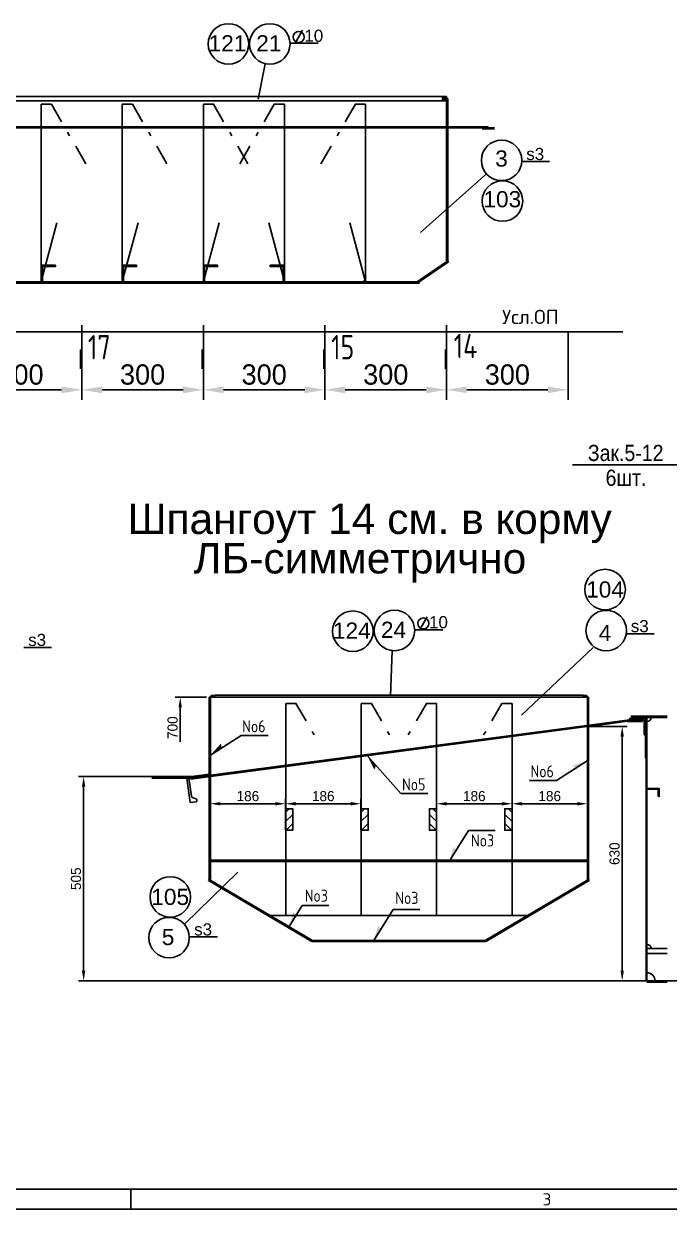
# Model space of a CAD drawing. Header units: millimetres. Extents: x 5443 to 24907, y -17798 to -7408.
# Drawn here: x 12556 to 14149, y -15585 to -12659 of the extents above; entities that cross this region are included whole.
import ezdxf
from ezdxf.enums import TextEntityAlignment as Align
from ezdxf.lldxf.tags import DXFTag

# ---------------------------------------------------------------- set-up
doc = ezdxf.new("R2010")
doc.units = ezdxf.units.MM
doc.layers.add('pen_5', color=1, linetype='Continuous', true_color=0xff0000)
doc.layers.add('pen_7', color=1, linetype='Continuous')
doc.styles.add('2_5', font='txt.shx', dxfattribs={"height": 2.5})
doc.styles.add('3', font='txt.shx', dxfattribs={"height": 3})
doc.styles.add('3.5', font='txt.shx', dxfattribs={"height": 3.5})
doc.styles.add('Arial', font='arial.ttf')
doc.styles.add('KTEXTSTYLE', font='GOST_AU.SHX', dxfattribs={"width": 0.96, "height": 5})
doc.styles.add('style5', font='arial.ttf', dxfattribs={"height": 3})
tags = doc.linetypes.add('DASH1', pattern=[75, 50, -25]).pattern_tags.tags
tags[6:7] = [DXFTag(74, 4), DXFTag(75, 0), DXFTag(340, '0'), DXFTag(46, 1.0), DXFTag(50, 0.0), DXFTag(44, 0.0), DXFTag(45, 0.0)]
tags[4:5] = [DXFTag(74, 4), DXFTag(75, 0), DXFTag(340, '0'), DXFTag(46, 1.0), DXFTag(50, 0.0), DXFTag(44, 0.0), DXFTag(45, 0.0)]
tags = doc.linetypes.add('DASH5', pattern=[90, 40, -20, 10, -20]).pattern_tags.tags
tags[10:11] = [DXFTag(74, 4), DXFTag(75, 0), DXFTag(340, '0'), DXFTag(46, 1.0), DXFTag(50, 0.0), DXFTag(44, 0.0), DXFTag(45, 0.0)]
tags[8:9] = [DXFTag(74, 4), DXFTag(75, 0), DXFTag(340, '0'), DXFTag(46, 1.0), DXFTag(50, 0.0), DXFTag(44, 0.0), DXFTag(45, 0.0)]
tags[6:7] = [DXFTag(74, 4), DXFTag(75, 0), DXFTag(340, '0'), DXFTag(46, 1.0), DXFTag(50, 0.0), DXFTag(44, 0.0), DXFTag(45, 0.0)]
tags[4:5] = [DXFTag(74, 4), DXFTag(75, 0), DXFTag(340, '0'), DXFTag(46, 1.0), DXFTag(50, 0.0), DXFTag(44, 0.0), DXFTag(45, 0.0)]
tags = doc.linetypes.add('DASH6', pattern=[10, 5, -5]).pattern_tags.tags
tags[6:7] = [DXFTag(74, 4), DXFTag(75, 0), DXFTag(340, '0'), DXFTag(46, 1.0), DXFTag(50, 0.0), DXFTag(44, 0.0), DXFTag(45, 0.0)]
tags[4:5] = [DXFTag(74, 4), DXFTag(75, 0), DXFTag(340, '0'), DXFTag(46, 1.0), DXFTag(50, 0.0), DXFTag(44, 0.0), DXFTag(45, 0.0)]
doc.dimstyles.new('ISO-10', dxfattribs={"dimscale": 10, "dimtxt": 2.5, "dimasz": 2.5, "dimexe": 1.25, "dimexo": 0, "dimtad": 1, "dimdec": 0, "dimtxsty": 'Standard', "dimcen": 2.5, "dimclrd": 7, "dimclre": 7, "dimclrt": 4, "dimadec": 0, "dimazin": 0, "dimtfac": 1, "dimtdec": 0, "dimtmove": 0, "dimatfit": 3, "dimfxl": 1, "dimarcsym": 0})
doc.dimstyles.new('PB20', dxfattribs={"dimscale": 20, "dimtxt": 2.5, "dimasz": 2.5, "dimexe": 1.25, "dimexo": 0, "dimtad": 1, "dimdec": 0, "dimtxsty": 'Standard', "dimcen": 2.5, "dimclrd": 7, "dimclre": 7, "dimclrt": 4, "dimadec": 0, "dimazin": 0, "dimtfac": 1, "dimtdec": 0, "dimtmove": 0, "dimatfit": 3, "dimfxl": 1.25, "dimarcsym": 0})

# ---------------------------------------------------------------- blocks, each defined once
blk = doc.blocks.new('*D114')
at = {"color": 7, "lineweight": -2}
for p, q in [((13006.8, -14321.5), (12929.7, -14321.5)), ((12942.2, -14346.5), (12942.2, -14431.9))]:
    blk.add_line(p, q, dxfattribs=at)
at = {"color": 7}
blk.add_solid([(12938, -14346.5), (12946.3, -14346.5), (12942.2, -14321.5)], dxfattribs=at)
at = {"layer": 'Defpoints', "color": 0}
for p in [(13006.8, -14321.5), (12942.2, -14441.5), (13006.8, -14441.5)]:
    blk.add_point(p, dxfattribs=at)
at = {"color": 4, "insert": (12923.4, -14396.5), "char_height": 25, "attachment_point": 5, "rotation": 90}
blk.add_mtext('700', dxfattribs=at)
blk = doc.blocks.new('*D120')
at = {"color": 7, "lineweight": -2}
for p, q in [((13574.8, -14623.2), (13574.8, -14571.8)), ((13599.8, -14584.3), (13735.8, -14584.3)), ((13760.8, -14623.2), (13760.8, -14571.8))]:
    blk.add_line(p, q, dxfattribs=at)
at = {"color": 7}
for points in [[(13599.8, -14580.1), (13599.8, -14588.5), (13574.8, -14584.3)], [(13735.8, -14580.1), (13735.8, -14588.5), (13760.8, -14584.3)]]:
    blk.add_solid(points, dxfattribs=at)
at = {"layer": 'Defpoints', "color": 0}
for p in [(13760.8, -14584.3), (13574.8, -14623.2), (13760.8, -14623.2)]:
    blk.add_point(p, dxfattribs=at)
at = {"color": 4, "insert": (13667.8, -14565.6), "char_height": 25, "attachment_point": 5}
blk.add_mtext('186', dxfattribs=at)
blk = doc.blocks.new('*D121')
at = {"color": 7, "lineweight": -2}
for p, q in [((13760.8, -14618.5), (13760.8, -14571.8)), ((13785.8, -14584.3), (13921.8, -14584.3)), ((13946.8, -14618.5), (13946.8, -14571.8))]:
    blk.add_line(p, q, dxfattribs=at)
at = {"color": 7}
for points in [[(13785.8, -14580.1), (13785.8, -14588.5), (13760.8, -14584.3)], [(13921.8, -14580.1), (13921.8, -14588.5), (13946.8, -14584.3)]]:
    blk.add_solid(points, dxfattribs=at)
at = {"layer": 'Defpoints', "color": 0}
for p in [(13946.8, -14584.3), (13760.8, -14618.5), (13946.8, -14618.5)]:
    blk.add_point(p, dxfattribs=at)
at = {"color": 4, "insert": (13853.8, -14565.6), "char_height": 25, "attachment_point": 5}
blk.add_mtext('186', dxfattribs=at)
blk = doc.blocks.new('*D122')
at = {"color": 7, "lineweight": -2}
for p, q in [((13202.1, -14623.2), (13202.1, -14571.8)), ((13363.1, -14584.3), (13227.1, -14584.3)), ((13388.1, -14623.2), (13388.1, -14571.8))]:
    blk.add_line(p, q, dxfattribs=at)
at = {"color": 7}
for points in [[(13227.1, -14580.1), (13227.1, -14588.5), (13202.1, -14584.3)], [(13363.1, -14580.1), (13363.1, -14588.5), (13388.1, -14584.3)]]:
    blk.add_solid(points, dxfattribs=at)
at = {"layer": 'Defpoints', "color": 0}
for p in [(13202.1, -14584.3), (13202.1, -14623.2), (13388.1, -14623.2)]:
    blk.add_point(p, dxfattribs=at)
at = {"color": 4, "insert": (13295.1, -14565.6), "char_height": 25, "attachment_point": 5}
blk.add_mtext('186', dxfattribs=at)
blk = doc.blocks.new('*D123')
at = {"color": 7, "lineweight": -2}
for p, q in [((13016.1, -14618.5), (13016.1, -14571.8)), ((13177.1, -14584.3), (13041.1, -14584.3)), ((13202.1, -14618.5), (13202.1, -14571.8))]:
    blk.add_line(p, q, dxfattribs=at)
at = {"color": 7}
for points in [[(13041.1, -14580.1), (13041.1, -14588.5), (13016.1, -14584.3)], [(13177.1, -14580.1), (13177.1, -14588.5), (13202.1, -14584.3)]]:
    blk.add_solid(points, dxfattribs=at)
at = {"layer": 'Defpoints', "color": 0}
for p in [(13016.1, -14584.3), (13016.1, -14618.5), (13202.1, -14618.5)]:
    blk.add_point(p, dxfattribs=at)
at = {"color": 4, "insert": (13109.1, -14565.6), "char_height": 25, "attachment_point": 5}
blk.add_mtext('186', dxfattribs=at)
blk = doc.blocks.new('*D125')
at = {"color": 7, "lineweight": -2}
for p, q in [((13013.8, -14517.4), (12691.3, -14517.4)), ((12703.8, -14542.4), (12703.8, -14996.5)), ((13022.7, -15021.5), (12691.3, -15021.5))]:
    blk.add_line(p, q, dxfattribs=at)
at = {"color": 7}
for points in [[(12699.7, -14542.4), (12708, -14542.4), (12703.8, -14517.4)], [(12699.7, -14996.5), (12708, -14996.5), (12703.8, -15021.5)]]:
    blk.add_solid(points, dxfattribs=at)
at = {"layer": 'Defpoints', "color": 0}
for p in [(13013.8, -14517.4), (12703.8, -15021.5), (13022.7, -15021.5)]:
    blk.add_point(p, dxfattribs=at)
at = {"color": 4, "insert": (12685.1, -14769.4), "char_height": 25, "attachment_point": 5, "rotation": 90}
blk.add_mtext('505', dxfattribs=at)
blk = doc.blocks.new('*D126')
at = {"color": 7, "lineweight": -2}
for p, q in [((13949.8, -14393.6), (14045.2, -14393.6)), ((14032.7, -14418.6), (14032.7, -14996.5)), ((13936.4, -15021.5), (14045.2, -15021.5))]:
    blk.add_line(p, q, dxfattribs=at)
at = {"color": 7}
for points in [[(14028.5, -14418.6), (14036.8, -14418.6), (14032.7, -14393.6)], [(14028.5, -14996.5), (14036.8, -14996.5), (14032.7, -15021.5)]]:
    blk.add_solid(points, dxfattribs=at)
at = {"layer": 'Defpoints', "color": 0}
for p in [(13949.8, -14393.6), (13936.4, -15021.5), (14032.7, -15021.5)]:
    blk.add_point(p, dxfattribs=at)
at = {"color": 4, "insert": (14013.9, -14707.5), "char_height": 25, "attachment_point": 5, "rotation": 90}
blk.add_mtext('630', dxfattribs=at)
blk = doc.blocks.new('*D300')
at = {"color": 7, "lineweight": -2}
for p, q in [((12399.3, -13419.6), (12399.3, -13587.8)), ((12699.3, -13419.6), (12699.3, -13587.8)), ((12449.3, -13562.8), (12649.3, -13562.8))]:
    blk.add_line(p, q, dxfattribs=at)
at = {"color": 7}
for points in [[(12449.3, -13554.5), (12449.3, -13571.2), (12399.3, -13562.8)], [(12649.3, -13554.5), (12649.3, -13571.2), (12699.3, -13562.8)]]:
    blk.add_solid(points, dxfattribs=at)
at = {"layer": 'Defpoints', "color": 0}
for p in [(12399.3, -13419.6), (12699.3, -13419.6), (12699.3, -13562.8)]:
    blk.add_point(p, dxfattribs=at)
at = {"color": 4, "insert": (12549.3, -13525.3), "char_height": 50, "attachment_point": 5}
blk.add_mtext('300', dxfattribs=at)
blk = doc.blocks.new('*D301')
at = {"color": 7, "lineweight": -2}
for p, q in [((12699.3, -13419.6), (12699.3, -13587.8)), ((12999.3, -13419.6), (12999.3, -13587.8)), ((12749.3, -13562.8), (12949.3, -13562.8))]:
    blk.add_line(p, q, dxfattribs=at)
at = {"color": 7}
for points in [[(12749.3, -13554.5), (12749.3, -13571.2), (12699.3, -13562.8)], [(12949.3, -13554.5), (12949.3, -13571.2), (12999.3, -13562.8)]]:
    blk.add_solid(points, dxfattribs=at)
at = {"layer": 'Defpoints', "color": 0}
for p in [(12699.3, -13419.6), (12999.3, -13419.6), (12999.3, -13562.8)]:
    blk.add_point(p, dxfattribs=at)
at = {"color": 4, "insert": (12849.3, -13525.3), "char_height": 50, "attachment_point": 5}
blk.add_mtext('300', dxfattribs=at)
blk = doc.blocks.new('*D302')
at = {"color": 7, "lineweight": -2}
for p, q in [((12999.3, -13419.6), (12999.3, -13587.8)), ((13299.3, -13419.6), (13299.3, -13587.8)), ((13049.3, -13562.8), (13249.3, -13562.8))]:
    blk.add_line(p, q, dxfattribs=at)
at = {"color": 7}
for points in [[(13049.3, -13554.5), (13049.3, -13571.2), (12999.3, -13562.8)], [(13249.3, -13554.5), (13249.3, -13571.2), (13299.3, -13562.8)]]:
    blk.add_solid(points, dxfattribs=at)
at = {"layer": 'Defpoints', "color": 0}
for p in [(12999.3, -13419.6), (13299.3, -13419.6), (13299.3, -13562.8)]:
    blk.add_point(p, dxfattribs=at)
at = {"color": 4, "insert": (13149.3, -13525.3), "char_height": 50, "attachment_point": 5}
blk.add_mtext('300', dxfattribs=at)
blk = doc.blocks.new('*D303')
at = {"color": 7, "lineweight": -2}
for p, q in [((13299.3, -13419.6), (13299.3, -13587.8)), ((13599.3, -13419.6), (13599.3, -13587.8)), ((13349.3, -13562.8), (13549.3, -13562.8))]:
    blk.add_line(p, q, dxfattribs=at)
at = {"color": 7}
for points in [[(13349.3, -13554.5), (13349.3, -13571.2), (13299.3, -13562.8)], [(13549.3, -13554.5), (13549.3, -13571.2), (13599.3, -13562.8)]]:
    blk.add_solid(points, dxfattribs=at)
at = {"layer": 'Defpoints', "color": 0}
for p in [(13299.3, -13419.6), (13599.3, -13419.6), (13599.3, -13562.8)]:
    blk.add_point(p, dxfattribs=at)
at = {"color": 4, "insert": (13449.3, -13525.3), "char_height": 50, "attachment_point": 5}
blk.add_mtext('300', dxfattribs=at)
blk = doc.blocks.new('*D304')
at = {"color": 7, "lineweight": -2}
for p, q in [((13599.3, -13419.6), (13599.3, -13587.8)), ((13899.3, -13419.6), (13899.3, -13587.8)), ((13649.3, -13562.8), (13849.3, -13562.8))]:
    blk.add_line(p, q, dxfattribs=at)
at = {"color": 7}
for points in [[(13649.3, -13554.5), (13649.3, -13571.1), (13599.3, -13562.8)], [(13849.3, -13554.5), (13849.3, -13571.1), (13899.3, -13562.8)]]:
    blk.add_solid(points, dxfattribs=at)
at = {"layer": 'Defpoints', "color": 0}
for p in [(13599.3, -13419.6), (13899.3, -13419.6), (13899.3, -13562.8)]:
    blk.add_point(p, dxfattribs=at)
at = {"color": 4, "insert": (13749.3, -13525.3), "char_height": 50, "attachment_point": 5}
blk.add_mtext('300', dxfattribs=at)
blk = doc.blocks.new('*D308')
at = {"color": 7, "lineweight": -2}
for p, q in [((12399.3, -13419.6), (12399.3, -13587.8)), ((12699.3, -13419.6), (12699.3, -13587.8)), ((12449.3, -13562.8), (12649.3, -13562.8))]:
    blk.add_line(p, q, dxfattribs=at)
at = {"color": 7}
for points in [[(12449.3, -13554.5), (12449.3, -13571.2), (12399.3, -13562.8)], [(12649.3, -13554.5), (12649.3, -13571.2), (12699.3, -13562.8)]]:
    blk.add_solid(points, dxfattribs=at)
at = {"layer": 'Defpoints', "color": 0}
for p in [(12399.3, -13419.6), (12699.3, -13419.6), (12699.3, -13562.8)]:
    blk.add_point(p, dxfattribs=at)
at = {"color": 4, "insert": (12549.3, -13525.3), "char_height": 50, "attachment_point": 5}
blk.add_mtext('300', dxfattribs=at)
blk = doc.blocks.new('*D309')
at = {"color": 7, "lineweight": -2}
for p, q in [((12699.3, -13419.6), (12699.3, -13587.8)), ((12999.3, -13419.6), (12999.3, -13587.8)), ((12749.3, -13562.8), (12949.3, -13562.8))]:
    blk.add_line(p, q, dxfattribs=at)
at = {"color": 7}
for points in [[(12749.3, -13554.5), (12749.3, -13571.2), (12699.3, -13562.8)], [(12949.3, -13554.5), (12949.3, -13571.2), (12999.3, -13562.8)]]:
    blk.add_solid(points, dxfattribs=at)
at = {"layer": 'Defpoints', "color": 0}
for p in [(12699.3, -13419.6), (12999.3, -13419.6), (12999.3, -13562.8)]:
    blk.add_point(p, dxfattribs=at)
at = {"color": 4, "insert": (12849.3, -13525.3), "char_height": 50, "attachment_point": 5}
blk.add_mtext('300', dxfattribs=at)
blk = doc.blocks.new('*D310')
at = {"color": 7, "lineweight": -2}
for p, q in [((12999.3, -13419.6), (12999.3, -13587.8)), ((13299.3, -13419.6), (13299.3, -13587.8)), ((13049.3, -13562.8), (13249.3, -13562.8))]:
    blk.add_line(p, q, dxfattribs=at)
at = {"color": 7}
for points in [[(13049.3, -13554.5), (13049.3, -13571.2), (12999.3, -13562.8)], [(13249.3, -13554.5), (13249.3, -13571.2), (13299.3, -13562.8)]]:
    blk.add_solid(points, dxfattribs=at)
at = {"layer": 'Defpoints', "color": 0}
for p in [(12999.3, -13419.6), (13299.3, -13419.6), (13299.3, -13562.8)]:
    blk.add_point(p, dxfattribs=at)
at = {"color": 4, "insert": (13149.3, -13525.3), "char_height": 50, "attachment_point": 5}
blk.add_mtext('300', dxfattribs=at)
blk = doc.blocks.new('*D311')
at = {"color": 7, "lineweight": -2}
for p, q in [((13299.3, -13419.6), (13299.3, -13587.8)), ((13599.3, -13419.6), (13599.3, -13587.8)), ((13349.3, -13562.8), (13549.3, -13562.8))]:
    blk.add_line(p, q, dxfattribs=at)
at = {"color": 7}
for points in [[(13349.3, -13554.5), (13349.3, -13571.2), (13299.3, -13562.8)], [(13549.3, -13554.5), (13549.3, -13571.2), (13599.3, -13562.8)]]:
    blk.add_solid(points, dxfattribs=at)
at = {"layer": 'Defpoints', "color": 0}
for p in [(13299.3, -13419.6), (13599.3, -13419.6), (13599.3, -13562.8)]:
    blk.add_point(p, dxfattribs=at)
at = {"color": 4, "insert": (13449.3, -13525.3), "char_height": 50, "attachment_point": 5}
blk.add_mtext('300', dxfattribs=at)
blk = doc.blocks.new('*D312')
at = {"color": 7, "lineweight": -2}
for p, q in [((13599.3, -13419.6), (13599.3, -13587.8)), ((13899.3, -13419.6), (13899.3, -13587.8)), ((13649.3, -13562.8), (13849.3, -13562.8))]:
    blk.add_line(p, q, dxfattribs=at)
at = {"color": 7}
for points in [[(13649.3, -13554.5), (13649.3, -13571.1), (13599.3, -13562.8)], [(13849.3, -13554.5), (13849.3, -13571.1), (13899.3, -13562.8)]]:
    blk.add_solid(points, dxfattribs=at)
at = {"layer": 'Defpoints', "color": 0}
for p in [(13599.3, -13419.6), (13899.3, -13419.6), (13899.3, -13562.8)]:
    blk.add_point(p, dxfattribs=at)
at = {"color": 4, "insert": (13749.3, -13525.3), "char_height": 50, "attachment_point": 5}
blk.add_mtext('300', dxfattribs=at)

msp = doc.modelspace()

# ---------------------------------------------------------------- hatches: boundary and pattern name
at = {"linetype": 'Continuous'}
for points in [[(13589.3, -12844.2), (13589.6, -12846.1), (13590.7, -12847.7), (13592.3, -12848.8), (13594.3, -12849.2), (13594.3, -12844.2)], [(13599.3, -12844.2), (13598.9, -12842.3), (13597.8, -12840.6), (13596.2, -12839.5), (13594.3, -12839.2), (13594.3, -12844.2)], [(13021.8, -14316.5), (13019.9, -14316.9), (13018.3, -14317.9), (13017.2, -14319.6), (13016.8, -14321.5), (13021.8, -14321.5)], [(13941.8, -14316.5), (13939.9, -14316.9), (13938.3, -14317.9), (13937.2, -14319.6), (13936.8, -14321.5), (13941.8, -14321.5)]]:
    msp.add_hatch(color=0, dxfattribs=at).paths.add_polyline_path(points)
h = msp.add_hatch()
h.set_pattern_fill('ANSI31', color=0, scale=5, angle=270.0074, style=0)
h.set_pattern_definition([(224.99257, (20750.237, -11481.81), (-11.223865, 11.226775), [])])
h.paths.add_polyline_path([(13219.9, -14649.6), (13219.9, -14596.8), (13202.1, -14596.8), (13202.1, -14649.6)])
h = msp.add_hatch()
h.set_pattern_fill('ANSI31', color=0, scale=5, angle=270.0074, style=0)
h.set_pattern_definition([(224.99257, (20936.237, -11481.834), (-11.223865, 11.226775), [])])
h.paths.add_polyline_path([(13405.9, -14649.6), (13388.1, -14649.6), (13388.1, -14596.8), (13405.9, -14596.8)])
h = msp.add_hatch()
h.set_pattern_fill('ANSI31', color=0, scale=5, angle=270.0074, style=0)
h.set_pattern_definition([(315.00743, (6026.65, -11481.834), (11.223865, 11.226775), [])])
h.paths.add_polyline_path([(13557, -14649.6), (13574.8, -14649.6), (13574.8, -14596.8), (13557, -14596.8)])
h = msp.add_hatch()
h.set_pattern_fill('ANSI31', color=0, scale=5, angle=270.0074, style=0)
h.set_pattern_definition([(315.00743, (6212.65, -11481.81), (11.223865, 11.226775), [])])
h.paths.add_polyline_path([(13743, -14649.6), (13760.8, -14649.6), (13760.8, -14596.8), (13743, -14596.8)])

# ---------------------------------------------------------------- linework, layer by layer
at = {"color": 0}
for p, q in [((13244, -12675.3), (13226, -12706.9)), ((13214.6, -12707.6), (13282.8, -12707.6)), ((13151.4, -12758.5), (13134.4, -12845.1)), ((13785.4, -12999.5), (13853.5, -12999.5)), ((13535.1, -13174.9), (13697.9, -13029.7)), ((14175.5, -13748.2), (13909.9, -13748.2)), ((13551.7, -14122.7), (13533.6, -14154.3)), ((13522.2, -14155), (13590.4, -14155)), ((14043.3, -14164.6), (14111.4, -14164.6)), ((12556.5, -14198.7), (12624.7, -14198.7)), ((13464.7, -14207.1), (13461, -14317.9)), ((13783.9, -14365.6), (13960.8, -14198.6)), ((12953.5, -14880.9), (13084.5, -14753.1)), ((10920.7, -15535.1), (19080.7, -15535.1)), ((12820.7, -15535.1), (12820.7, -15585.1)), ((10720.7, -15585.1), (19130.7, -15585.1))]:
    msp.add_line(p, q, dxfattribs=at)
at = {"color": 0, "linetype": 'Continuous'}
for p, q in [((13599.3, -12839.2), (11132.3, -12839.2)), ((13594.3, -12851.2), (13594.3, -12837.2)), ((13594.3, -12851.2), (13594.3, -12837.2)), ((13599.3, -12839.2), (13599.3, -12849.2)), ((13599.3, -13244.2), (13599.3, -12844.2)), ((13602.3, -13244.2), (13602.3, -12844.2)), ((13599.3, -12849.2), (11132.3, -12849.2)), ((12599.3, -12857.7), (12599.3, -13295.7)), ((12799.3, -12857.7), (12799.3, -13295.7)), ((12999.3, -12857.7), (12999.3, -13295.7)), ((13199.3, -12857.7), (13199.3, -13295.7)), ((13399.3, -12857.7), (13399.3, -13295.9)), ((12664.3, -12926.9), (12669.3, -12935.6)), ((12864.3, -12926.9), (12869.3, -12935.6)), ((13064.3, -12926.9), (13069.3, -12935.6)), ((13134.3, -12926.9), (13129.3, -12935.6)), ((13334.3, -12926.9), (13329.3, -12935.6)), ((13602.3, -12913.6), (13702.3, -12913.6)), ((13602.3, -12916.6), (13702.3, -12916.6)), ((12684.3, -12961.6), (12709.3, -13004.9)), ((12884.3, -12961.6), (12909.3, -13004.9)), ((13084.3, -12961.6), (13109.3, -13004.9)), ((13114.3, -12961.6), (13089.3, -13004.9)), ((13314.3, -12961.6), (13289.3, -13004.9)), ((12599.3, -13295.7), (12638.1, -13150.8)), ((12799.3, -13295.7), (12838.1, -13150.8)), ((12999.3, -13295.7), (13038.1, -13150.8)), ((13199.3, -13295.7), (13160.4, -13150.8)), ((13399.3, -13295.9), (13360.4, -13151)), ((13526.4, -13295.9), (13602.3, -13244.2)), ((13531.7, -13295.9), (13603.9, -13246.7)), ((11129.3, -13295.9), (13520.6, -13295.9)), ((11129.3, -13299.4), (13520.6, -13299.4)), ((13396.3, -13293.6), (13396.3, -13292.2)), ((13396.3, -13299.8), (13396.3, -13298.3)), ((13399.3, -13293.6), (13399.3, -13292.2)), ((13399.3, -13299.8), (13399.3, -13298.3)), ((13520.6, -13295.9), (13531.8, -13295.9)), ((13520.6, -13299.4), (13531.8, -13299.4)), ((10952, -13419.6), (13737.2, -13419.6)), ((12699.3, -13435.6), (12699.3, -13403.6)), ((12999.3, -13435.6), (12999.3, -13403.6)), ((13299.3, -13435.6), (13299.3, -13403.6)), ((13599.3, -13435.6), (13599.3, -13403.6)), ((12696.3, -13495.3), (12696.3, -13463.3)), ((12696.3, -13511.3), (12696.3, -13479.3)), ((12996.3, -13495.3), (12996.3, -13463.3)), ((12996.3, -13511.3), (12996.3, -13479.3)), ((13296.3, -13495.3), (13296.3, -13463.3)), ((13296.3, -13511.3), (13296.3, -13479.3)), ((13596.3, -13495.3), (13596.3, -13463.3)), ((13596.3, -13511.3), (13596.3, -13479.3)), ((13013.8, -14771.5), (13013.8, -14321.5)), ((13013.8, -14321.5), (13949.8, -14321.5)), ((13014.8, -14321.5), (13028.8, -14321.5)), ((13014.8, -14321.5), (13028.8, -14321.5)), ((13016.8, -14773.2), (13016.8, -14321.5)), ((13026.8, -14316.5), (13026.8, -14321.5)), ((13936.8, -14316.5), (13026.8, -14316.5)), ((13934.8, -14321.5), (13948.8, -14321.5)), ((13934.8, -14321.5), (13948.8, -14321.5)), ((13936.8, -14316.5), (13936.8, -14321.5)), ((13946.8, -14773.2), (13946.8, -14321.5)), ((13946.8, -14773.2), (13946.8, -14321.5)), ((13949.8, -14771.5), (13949.8, -14321.5)), ((14044.8, -14378), (12967.3, -14520.5)), ((14045.2, -14380.9), (12967.7, -14523.5)), ((14044.8, -14378), (13969.8, -14387.9)), ((14045.2, -14380.9), (13970.2, -14390.9)), ((14082.8, -14378), (14044.8, -14378)), ((14082.8, -14378), (14044.8, -14378)), ((14082.8, -14381), (14044.8, -14381)), ((14082.8, -14381), (14044.8, -14381)), ((13158.8, -14415.8), (13092.8, -14415.8)), ((13267.8, -14405.8), (13272.8, -14414.4)), ((13453.8, -14405.8), (13458.8, -14414.4)), ((13509.8, -14405.8), (13504.8, -14414.4)), ((13695.8, -14405.8), (13690.8, -14414.4)), ((13013.4, -14511.4), (12958.4, -14518.6)), ((12958.8, -14518.4), (12871.8, -14518.4)), ((12958.8, -14521.4), (12871.8, -14521.4)), ((13013.8, -14514.3), (12958.8, -14521.6)), ((13804.2, -14526.9), (13870.2, -14526.9)), ((13553.2, -14559.2), (13487.2, -14559.2)), ((13719.4, -14650.7), (13653.4, -14650.7)), ((13949.8, -14723.5), (13016.8, -14723.5)), ((13012.3, -14774.1), (13265.6, -14923.1)), ((13013.8, -14771.5), (13268.8, -14921.5)), ((13694.8, -14921.5), (13949.8, -14771.5)), ((13698, -14923.1), (13951.3, -14774.1)), ((13309, -14835.8), (13243, -14835.8)), ((13533.5, -14845), (13467.5, -14845)), ((13694.8, -14921.5), (13268.8, -14921.5)), ((13692.9, -14924.5), (13270.7, -14924.5)), ((14360.8, -15021.5), (12778.6, -15021.5))]:
    msp.add_line(p, q, dxfattribs=at)
at = {"color": 0, "linetype": 'DASH1'}
for p, q in [((11029.3, -12913.6), (13702.3, -12913.6)), ((11029.3, -12916.6), (13702.3, -12916.6)), ((13202.8, -14336.5), (13202.8, -14860.5)), ((13388.8, -14336.5), (13388.8, -14464.7)), ((13574.8, -14336.5), (13574.8, -14440.1)), ((13760.8, -14336.5), (13760.8, -14860.5)), ((13574.8, -14443.2), (13574.8, -14860.5)), ((13388.8, -14467.8), (13388.8, -14860.5)), ((13946.8, -14727.2), (13016.8, -14727.2)), ((13798.5, -14860.5), (13165.1, -14860.5))]:
    msp.add_line(p, q, dxfattribs=at)
at = {"color": 0, "linetype": 'DASH5'}
for p, q in [((13687.3, -12916.6), (13717.3, -12916.6)), ((13687.3, -12918.6), (13717.3, -12918.6)), ((13702.3, -12916.6), (13717.3, -12916.6)), ((14050.8, -14373.9), (14050.8, -14377.9)), ((14090.8, -14373.9), (14050.8, -14373.9)), ((14050.8, -14377.9), (14086.8, -14377.9)), ((14143.8, -14368.5), (14053.8, -14368.5)), ((14143.8, -14371.5), (14053.8, -14371.5)), ((14086.8, -14377.9), (14086.8, -14413.9)), ((14089.8, -14471.5), (14089.8, -14371.5)), ((14090.8, -14413.9), (14090.8, -14373.9)), ((14093.8, -14471.5), (14093.8, -14371.5)), ((14103.8, -14371.5), (14143.8, -14371.5)), ((14086.8, -14413.9), (14090.8, -14413.9)), ((14091.8, -15021.5), (14091.8, -14471.5)), ((14093.8, -15021.5), (14093.8, -14471.5)), ((14093.8, -15001.5), (14093.8, -14941.5)), ((14093.8, -14941.5), (14143.8, -14941.5)), ((14103.8, -14941.5), (14143.8, -14941.5)), ((14093.8, -14953.5), (14143.8, -14953.5)), ((14143.8, -15021.5), (14093.8, -15021.5)), ((14143.8, -15024.5), (14093.8, -15024.5))]:
    msp.add_line(p, q, dxfattribs=at)
at = {"color": 2}
for p, q in [((13602.3, -13244.1), (13603.9, -13246.7)), ((13531.8, -13295.9), (13531.8, -13299.4)), ((13013.8, -14771.5), (13012.3, -14774.1)), ((13949.8, -14771.5), (13951.3, -14774.1))]:
    msp.add_line(p, q, dxfattribs=at)
at = {"color": 4}
msp.add_line((11065.1, -13419.6), (14034.1, -13419.6), dxfattribs=at)
at = {"color": 0, "linetype": 'Continuous', "ltscale": 5}
for p, q in [((13092.8, -14415.8), (13016.8, -14464.3)), ((13486.8, -14558.7), (13403.8, -14465.4)), ((13870.2, -14526.9), (13946.3, -14478.5)), ((13653.4, -14650.7), (13605.6, -14727.2)), ((13243, -14835.8), (13210.8, -14887.4)), ((13467.5, -14845), (13419.7, -14921.5))]:
    msp.add_line(p, q, dxfattribs=at)
at = {"color": 3}
msp.add_line((12966, -14913.1), (13034.2, -14913.1), dxfattribs=at)
at = {"color": 0}
for points in [[(13202.1, -14596.8), (13202.1, -14649.6), (13219.9, -14649.6), (13219.9, -14596.8)], [(13388.1, -14596.8), (13388.1, -14649.6), (13405.9, -14649.6), (13405.9, -14596.8)], [(13574.8, -14596.8), (13574.8, -14649.6), (13557, -14649.6), (13557, -14596.8)], [(13760.8, -14596.8), (13760.8, -14649.6), (13743, -14649.6), (13743, -14596.8)]]:
    msp.add_lwpolyline(points, close=True, dxfattribs=at)
at = {"color": 0, "linetype": 'Continuous'}
for points in [[(13589.3, -12844.2, 0), (13589.6, -12846.1, 0), (13590.7, -12847.7, 0), (13592.3, -12848.8, 0), (13594.3, -12849.2, 0), (13596.2, -12848.8, 0), (13597.8, -12847.7, 0), (13598.9, -12846.1, 0), (13599.3, -12844.2, 0), (13598.9, -12842.3, 0), (13597.8, -12840.6, 0), (13596.2, -12839.5, 0), (13594.3, -12839.2, 0), (13592.3, -12839.5, 0), (13590.7, -12840.6, 0), (13589.6, -12842.3, 0), (13589.3, -12844.2, 0)], [(13602.3, -13244.2, 0), (13602.3, -12844.2, 0), (13599.3, -12844.2, 0)], [(12599.3, -12857.7, 0), (12624.3, -12857.7, 0), (12649.3, -12901, 0)], [(12799.3, -12857.7, 0), (12824.3, -12857.7, 0), (12849.3, -12901, 0)], [(12999.3, -12857.7, 0), (13024.3, -12857.7, 0), (13049.3, -12901, 0)], [(13199.3, -12857.7, 0), (13174.3, -12857.7, 0), (13149.3, -12901, 0)], [(13399.3, -12857.7, 0), (13374.3, -12857.7, 0), (13349.3, -12901, 0)], [(12599.3, -13295.9, 0), (12602.3, -13295.9, 0), (12602.3, -13258.8, 0), (12634.3, -13258.8, 0), (12634.3, -13255.3, 0), (12599.3, -13255.3, 0), (12599.3, -13295.9, 0)], [(12799.3, -13295.9, 0), (12802.3, -13295.9, 0), (12802.3, -13258.8, 0), (12834.3, -13258.8, 0), (12834.3, -13255.3, 0), (12799.3, -13255.3, 0), (12799.3, -13295.9, 0)], [(12999.3, -13295.9, 0), (13002.3, -13295.9, 0), (13002.3, -13258.8, 0), (13034.3, -13258.8, 0), (13034.3, -13255.3, 0), (12999.3, -13255.3, 0), (12999.3, -13295.9, 0)], [(13199.3, -13295.9, 0), (13196.3, -13295.9, 0), (13196.3, -13258.8, 0), (13164.3, -13258.8, 0), (13164.3, -13255.3, 0), (13199.3, -13255.3, 0), (13199.3, -13295.9, 0)], [(13021.8, -14316.5, 0), (13019.9, -14316.9, 0), (13018.3, -14317.9, 0), (13017.2, -14319.6, 0), (13016.8, -14321.5, 0)], [(13016.8, -14773.2, 0), (13016.8, -14321.5, 0), (13026.8, -14321.5, 0)], [(13026.8, -14321.5, 0), (13026.4, -14319.6, 0), (13025.3, -14317.9, 0), (13023.7, -14316.9, 0), (13021.8, -14316.5, 0)], [(13202.8, -14336.5, 0), (13227.8, -14336.5, 0), (13252.8, -14379.8, 0)], [(13388.8, -14336.5, 0), (13413.8, -14336.5, 0), (13438.8, -14379.8, 0)], [(13574.8, -14336.5, 0), (13549.8, -14336.5, 0), (13524.8, -14379.8, 0)], [(13760.8, -14336.5, 0), (13735.8, -14336.5, 0), (13710.8, -14379.8, 0)], [(13941.8, -14316.5, 0), (13939.9, -14316.9, 0), (13938.3, -14317.9, 0), (13937.2, -14319.6, 0), (13936.8, -14321.5, 0)], [(13936.8, -14321.5, 0), (13946.8, -14321.5, 0), (13946.8, -14773.2, 0)], [(13946.8, -14321.5, 0), (13946.4, -14319.6, 0), (13945.3, -14317.9, 0), (13943.7, -14316.9, 0), (13941.8, -14316.5, 0)], [(12958.8, -14521.5, 0), (12963.7, -14520.9, 0), (12969.7, -14565.7, 0), (12970.4, -14567.4, 0), (12971.8, -14568.5, 0), (12981.4, -14572.5, 0), (12982.9, -14573.6, 0), (12983.5, -14575.2, 0), (12983.3, -14577, 0), (12982.2, -14578.5, 0), (12980.5, -14579.2, 0), (12966.7, -14581, 0), (12958.8, -14521.5, 0)]]:
    msp.add_polyline3d(points, dxfattribs=at)
at = {"color": 0, "linetype": 'DASH6'}
msp.add_polyline3d([(14093.8, -14546.5, 0), (14093.8, -14547.5, 0), (14094.1, -14548.2, 0), (14094.8, -14548.5, 0), (14119.8, -14548.5, 0), (14120.8, -14548.8, 0), (14121.5, -14549.5, 0), (14121.8, -14550.5, 0), (14121.8, -14565.5, 0), (14122.1, -14566.2, 0), (14122.8, -14566.5, 0), (14123.8, -14566.5, 0), (14123.8, -14546.5, 0), (14093.8, -14546.5, 0)], dxfattribs=at)
msp.add_polyline3d([(14093.8, -14546.5, 0), (14093.8, -14547.5, 0), (14094.1, -14548.2, 0), (14094.8, -14548.5, 0), (14119.8, -14548.5, 0), (14120.8, -14548.8, 0), (14121.5, -14549.5, 0), (14121.8, -14550.5, 0), (14121.8, -14565.5, 0), (14122.1, -14566.2, 0), (14122.8, -14566.5, 0), (14123.8, -14566.5, 0), (14123.8, -14546.5, 0), (14093.8, -14546.5, 0)], dxfattribs=at)
at = {"color": 0}
for centre, radius in [((13061.2, -12709.2), 50), ((13163.2, -12709.2), 50), ((13234.4, -12692.1), 13.6), ((13735.2, -12996.5), 50), ((13737.2, -13096.9), 50), ((13990.5, -14055.7), 50), ((13368, -14158.6), 50), ((13470.8, -14156.6), 50), ((13542, -14139.4), 13.6), ((13993.2, -14157), 50), ((12917.6, -14814.3), 50), ((12914.6, -14914.7), 50)]:
    msp.add_circle(centre, radius, dxfattribs=at)
at = {"color": 0, "linetype": 'DASH5'}
for centre, radius, start, end in [((14093.8, -14371.5), 10, 270, 360), ((14093.8, -14941.5), 10, 0, 90), ((14093.8, -15021.5), 20, 360, 90)]:
    msp.add_arc(centre, radius, start, end, dxfattribs=at)
at = {"color": 0}
for centre, start, end in [((13270.7, -14914.5), 239.5345, 270), ((13692.9, -14914.5), 270, 300.4655)]:
    msp.add_arc(centre, 10, start, end, dxfattribs=at)
at = {"color": 0, "linetype": 'ByBlock'}
for points in [[(13044.2, -14447), (13042.8, -14435.7), (13016.8, -14464.3)], [(13425.5, -14489.5), (13421.1, -14500), (13403.8, -14465.4)], [(13919, -14496.1), (13909.4, -14490.1), (13946.3, -14478.5)], [(13622.9, -14699.8), (13616.8, -14690.2), (13605.6, -14727.2)], [(13228.1, -14859.9), (13222, -14850.4), (13210.8, -14887.4)], [(13437.1, -14894.1), (13431, -14884.5), (13419.7, -14921.5)]]:
    msp.add_solid(points, dxfattribs=at)
at = {"color": 0, "linetype": 'Continuous'}
for points, invisible_edges in [([(13594.3, -12844.2), (13589.3, -12844.2), (13589.6, -12846.1), (13594.3, -12844.2)], 12), ([(13594.3, -12844.2), (13589.6, -12846.1), (13590.7, -12847.7), (13594.3, -12844.2)], 13), ([(13594.3, -12844.2), (13590.7, -12847.7), (13592.3, -12848.8), (13594.3, -12844.2)], 13), ([(13594.3, -12844.2), (13592.3, -12848.8), (13594.3, -12849.2), (13594.3, -12844.2)], 9), ([(13594.3, -12844.2), (13596.2, -12839.5), (13594.3, -12839.2), (13594.3, -12844.2)], 9), ([(13594.3, -12844.2), (13597.8, -12840.6), (13596.2, -12839.5), (13594.3, -12844.2)], 13), ([(13594.3, -12844.2), (13598.9, -12842.3), (13597.8, -12840.6), (13594.3, -12844.2)], 13), ([(13594.3, -12844.2), (13599.3, -12844.2), (13598.9, -12842.3), (13594.3, -12844.2)], 12), ([(13021.8, -14321.5), (13016.8, -14321.5), (13017.2, -14319.6), (13021.8, -14321.5)], 12), ([(13021.8, -14321.5), (13018.3, -14317.9), (13019.9, -14316.9), (13021.8, -14321.5)], 13), ([(13021.8, -14321.5), (13019.9, -14316.9), (13021.8, -14316.5), (13021.8, -14321.5)], 9), ([(13941.8, -14321.5), (13936.8, -14321.5), (13937.2, -14319.6), (13941.8, -14321.5)], 12), ([(13941.8, -14321.5), (13938.3, -14317.9), (13939.9, -14316.9), (13941.8, -14321.5)], 13), ([(13941.8, -14321.5), (13939.9, -14316.9), (13941.8, -14316.5), (13941.8, -14321.5)], 9)]:
    msp.add_3dface(points, dxfattribs=dict(at, invisible_edges=invisible_edges))

# ---------------------------------------------------------------- texts
at = {"color": 0}
for s, height, style, p in [('Усл.ОП', 35, '3.5', (13736.4, -13410.8)), ('3', 30, '3', (13835.9, -15584.7))]:
    msp.add_text(s, height=height, dxfattribs=dict(at, style=style)).set_placement(p, align=Align.BOTTOM_LEFT)
at = {"color": 0, "linetype": 'Continuous', "width": 0.9}
for s, p in [('Зак.5-12', (14041.2, -13718.5)), ('6шт.', (14042.1, -13779.8))]:
    msp.add_text(s, height=40, dxfattribs=at).set_placement(p, align=Align.MIDDLE_CENTER)
at = {"color": 0, "style": '2_5', "width": 0.8}
for s, p in [('No6', (13095, -14417.1)), ('No6', (13806.4, -14528.2)), ('No5', (13489.5, -14560.5)), ('No3', (13659.5, -14698.9)), ('No3', (13249.4, -14835.2)), ('No3', (13472.8, -14840.7))]:
    msp.add_text(s, height=30, dxfattribs=at).set_placement(p, align=Align.BOTTOM_LEFT)
at = {"color": 0, "char_height": 2.5, "attachment_point": 1, "style": 'KTEXTSTYLE'}
for s, insert in [('{\\H24x;\\W0.965;\\C6;17}', (12714.3, -13427.6)), ('{\\H24x;\\W0.965;\\C6;15}', (13314.3, -13427.6)), ('{\\H24x;\\W0.965;\\C6;14}', (13616.9, -13424.6))]:
    msp.add_mtext(s, dxfattribs=dict(at, insert=insert))
at = {"layer": 'pen_5', "color": 0, "linetype": 'Continuous', "style": 'Arial'}
for s, p in [('Шпангоут 14 см. в корму', (12812.4, -13941.1)), ('ЛБ-симметрично', (12975, -14038.5))]:
    msp.add_text(s, height=75, dxfattribs=at).set_placement(p, align=Align.BOTTOM_LEFT)
at = {"layer": 'pen_7', "color": 0, "style": 'style5'}
for s, p in [('121', (13058.8, -12707.6)), ('21', (13160.8, -12707.6)), ('3', (13734.8, -12991.9)), ('103', (13736.8, -13092.3)), ('104', (13990.3, -14055.5)), ('124', (13365.6, -14157)), ('24', (13468.4, -14155)), ('4', (13990.3, -14163)), ('105', (12917.4, -14814.1)), ('5', (12912.2, -14913.1))]:
    msp.add_text(s, height=40, dxfattribs=at).set_placement(p, align=Align.MIDDLE_CENTER)
for s, p in [('  10', (13225.1, -12703.9)), ('s3', (13795.9, -12995.7)), ('  10', (13532.7, -14151.2)), ('s3', (14053.8, -14160.9)), ('s3', (12567, -14194.9)), ('s3', (12976.5, -14909.4))]:
    msp.add_text(s, height=30, dxfattribs=at).set_placement(p)

# ---------------------------------------------------------------- dimensions: what is measured, and where the dimension line sits
at = {"color": 0}
for base, p1, p2, picture, middle in [((12699.3, -13562.8), (12399.3, -13419.6), (12699.3, -13419.6), '*D300', (12549.3, -13525.3)), ((12699.3, -13562.8), (12399.3, -13419.6), (12699.3, -13419.6), '*D308', (12549.3, -13525.3)), ((12999.3, -13562.8), (12699.3, -13419.6), (12999.3, -13419.6), '*D301', (12849.3, -13525.3)), ((12999.3, -13562.8), (12699.3, -13419.6), (12999.3, -13419.6), '*D309', (12849.3, -13525.3)), ((13299.3, -13562.8), (12999.3, -13419.6), (13299.3, -13419.6), '*D302', (13149.3, -13525.3)), ((13299.3, -13562.8), (12999.3, -13419.6), (13299.3, -13419.6), '*D310', (13149.3, -13525.3)), ((13599.3, -13562.8), (13299.3, -13419.6), (13599.3, -13419.6), '*D303', (13449.3, -13525.3)), ((13599.3, -13562.8), (13299.3, -13419.6), (13599.3, -13419.6), '*D311', (13449.3, -13525.3)), ((13899.3, -13562.8), (13599.3, -13419.6), (13899.3, -13419.6), '*D304', (13749.3, -13525.3)), ((13899.3, -13562.8), (13599.3, -13419.6), (13899.3, -13419.6), '*D312', (13749.3, -13525.3))]:
    dim = msp.add_linear_dim(base=base, p1=p1, p2=p2, dimstyle='PB20', dxfattribs=at)
    dim.commit()
    dim.dimension.update_dxf_attribs({"geometry": picture, "text_midpoint": middle})
dim = msp.add_linear_dim(base=(12942.2, -14441.5), p1=(13006.8, -14321.5), p2=(13006.8, -14441.5), angle=270, text='700', dimstyle='ISO-10', override={"dimse2": 1, "dimsd2": 1}, dxfattribs=at)
dim.commit()
dim.dimension.update_dxf_attribs({"geometry": '*D114', "text_midpoint": (12942.2, -14396.5), "dimtype": 161})
at = {"color": 2}
for base, p1, p2, text, picture, middle in [((14032.7, -15021.5), (13949.8, -14393.6), (13936.4, -15021.5), '630', '*D126', (14013.9, -14707.5)), ((12703.8, -15021.5), (13013.8, -14517.4), (13022.7, -15021.5), '505', '*D125', (12685.1, -14769.4))]:
    dim = msp.add_linear_dim(base=base, p1=p1, p2=p2, angle=90, text=text, dimstyle='ISO-10', override={"dimfxl": 1.25}, dxfattribs=at)
    dim.commit()
    dim.dimension.update_dxf_attribs({"geometry": picture, "text_midpoint": middle})
at = {"color": 0}
for base, p1, p2, picture, middle in [((13016.1, -14584.3), (13202.1, -14618.5), (13016.1, -14618.5), '*D123', (13109.1, -14565.6)), ((13202.1, -14584.3), (13388.1, -14623.2), (13202.1, -14623.2), '*D122', (13295.1, -14565.6))]:
    dim = msp.add_linear_dim(base=base, p1=p1, p2=p2, angle=180, dimstyle='ISO-10', override={"dimfxl": 1.25}, dxfattribs=at)
    dim.commit()
    dim.dimension.update_dxf_attribs({"geometry": picture, "text_midpoint": middle})
for base, p1, p2, picture, middle in [((13760.8, -14584.3), (13574.8, -14623.2), (13760.8, -14623.2), '*D120', (13667.8, -14565.6)), ((13946.8, -14584.3), (13760.8, -14618.5), (13946.8, -14618.5), '*D121', (13853.8, -14565.6))]:
    dim = msp.add_linear_dim(base=base, p1=p1, p2=p2, dimstyle='ISO-10', override={"dimfxl": 1.25}, dxfattribs=at)
    dim.commit()
    dim.dimension.update_dxf_attribs({"geometry": picture, "text_midpoint": middle})

doc.saveas('drawing.dxf')
